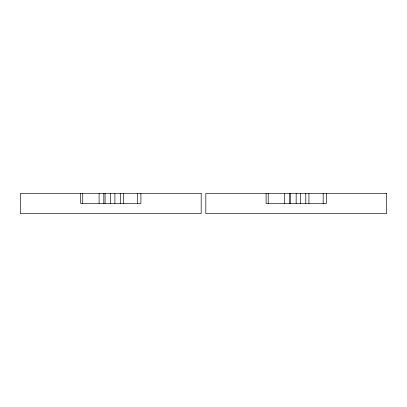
<?xml version="1.0" encoding="UTF-8"?>
<svg xmlns="http://www.w3.org/2000/svg" width="407" height="407" viewBox="0 0 407 407"><rect width="100%" height="100%" fill="white"/><g stroke="black" fill="none" stroke-linecap="round" stroke-linejoin="round"><path stroke-width="0.61" d="M326.373 193.452L326.373 203.5L266.102 203.5L266.102 193.452M323.168 193.452L323.168 203.5M308.938 193.452L308.938 203.5M305.794 193.452L305.794 203.5M300.376 193.452L300.376 203.5M296.159 193.452L296.159 203.5M290.557 193.452L290.557 203.5M289.296 193.452L289.296 203.5M284.574 193.452L284.574 203.5M268.208 193.452L268.208 203.5M140.898 193.452L140.898 203.5L80.627 203.5L80.627 193.452M137.693 193.452L137.693 203.5M123.463 193.452L123.463 203.5M120.319 193.452L120.319 203.5M114.901 193.452L114.901 203.5M110.684 193.452L110.684 203.5M105.082 193.452L105.082 203.5M103.821 193.452L103.821 203.5M99.099 193.452L99.099 203.5M82.733 193.452L82.733 203.5M201.175 193.452L20.35 193.452L20.35 213.548L201.175 213.548L201.175 193.452M386.65 193.452L205.825 193.452L205.825 213.548L386.65 213.548L386.65 193.452"/></g></svg>
